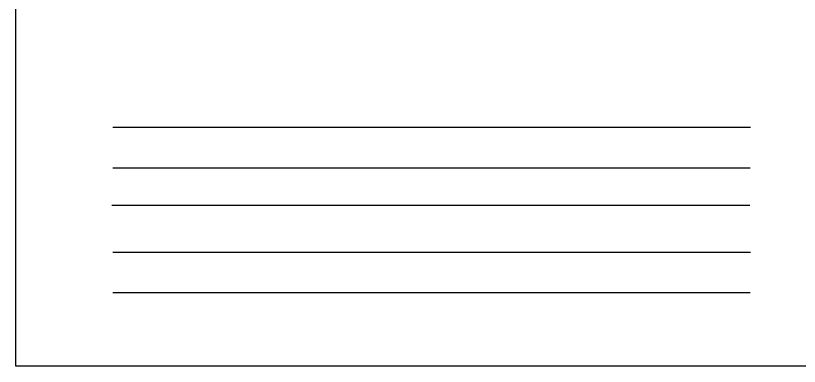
# Model space of a CAD drawing. Header units: millimetres. Extents: x 214 to 707, y -205 to 78.
# Drawn here: x 213.7 to 460.6, y -204.5 to -94.1 of the extents above; entities that cross this region are included whole.
import ezdxf

# ---------------------------------------------------------------- set-up
doc = ezdxf.new("R2010")
doc.units = ezdxf.units.MM
doc.layers.get('0').update_dxf_attribs({"linetype": 'CONTINUOUS', "lineweight": 25})

msp = doc.modelspace()

# ---------------------------------------------------------------- linework, layer by layer
for p, q in [((244.3, -129.22), (445.23, -129.22)), ((277.25, -129.22), (287.25, -129.22)), ((244.38, -141.95), (445.13, -141.95)), ((244.05, -153.72), (444.98, -153.72)), ((277, -153.72), (287, -153.72)), ((244.3, -168.52), (445.23, -168.52)), ((277.25, -168.52), (287.25, -168.52)), ((244.38, -181.25), (445.13, -181.25))]:
    msp.add_line(p, q)
msp.add_lwpolyline([(213.72, 78), (707.48, 78), (707.48, -204.51), (213.72, -204.51)], close=True)

doc.saveas('drawing.dxf')
